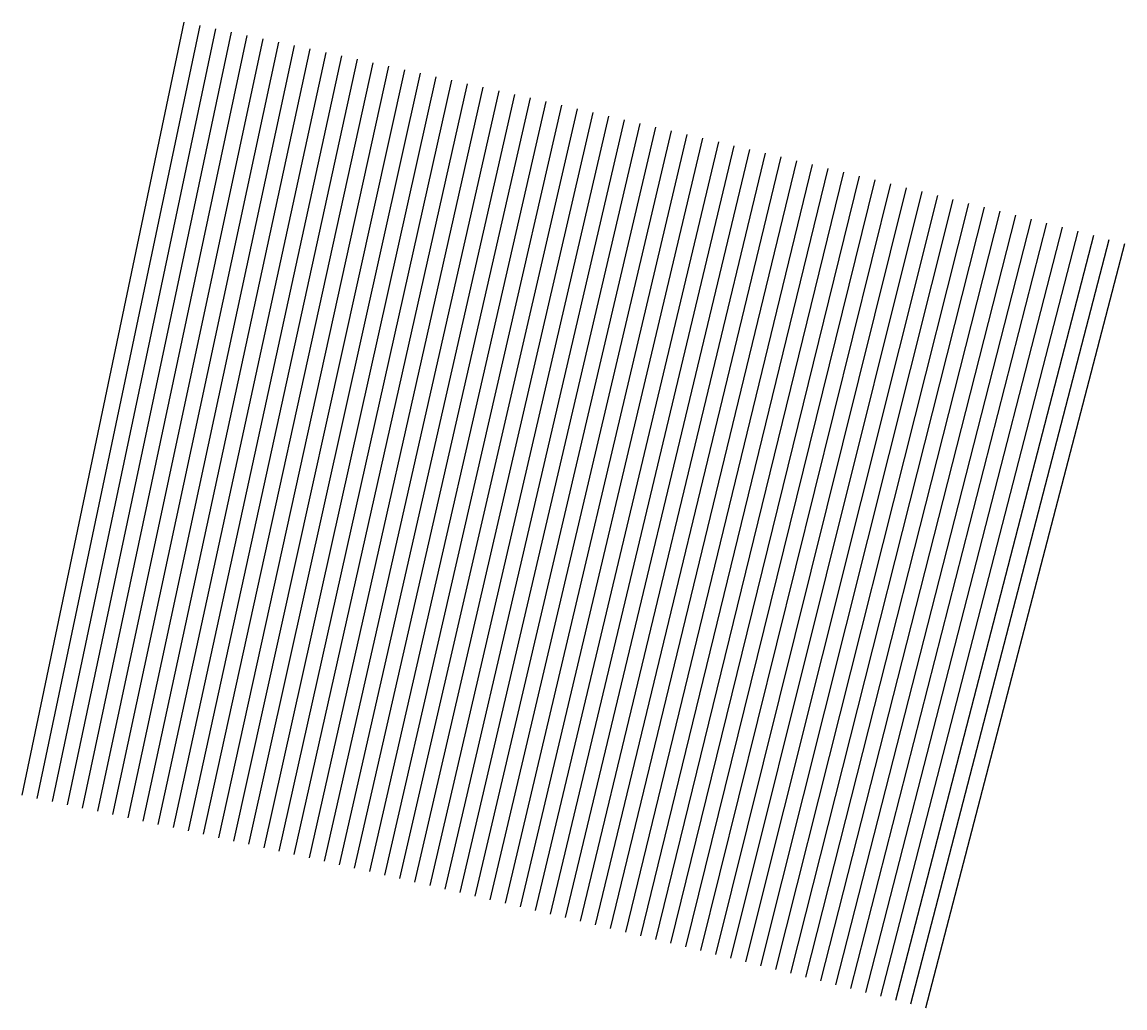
# Model space of a CAD drawing. Header units: metres. Extents: x 571269 to 571408, y 785549 to 785674.
import ezdxf

# ---------------------------------------------------------------- set-up
doc = ezdxf.new("R2010")
doc.units = ezdxf.units.M
for name, color, linetype in [('101.474', 50, 'Continuous'), ('103.474', 50, 'Continuous'), ('105.474', 50, 'Continuous'), ('107.474', 50, 'Continuous'), ('109.474', 50, 'Continuous'), ('111.474', 50, 'Continuous'), ('113.474', 50, 'Continuous'), ('115.474', 50, 'Continuous'), ('117.474', 50, 'Continuous'), ('119.474', 50, 'Continuous'), ('121.474', 50, 'Continuous'), ('123.474', 50, 'Continuous'), ('125.474', 50, 'Continuous'), ('127.474', 50, 'Continuous'), ('129.474', 50, 'Continuous'), ('131.474', 50, 'Continuous'), ('133.474', 50, 'Continuous'), ('135.474', 50, 'Continuous'), ('137.474', 50, 'Continuous'), ('139.474', 50, 'Continuous'), ('141.474', 50, 'Continuous'), ('143.474', 50, 'Continuous'), ('145.474', 50, 'Continuous'), ('147.474', 50, 'Continuous'), ('149.474', 50, 'Continuous'), ('151.474', 50, 'Continuous'), ('153.474', 50, 'Continuous'), ('155.474', 50, 'Continuous'), ('157.474', 50, 'Continuous'), ('159.474', 50, 'Continuous'), ('161.474', 50, 'Continuous'), ('163.474', 50, 'Continuous'), ('165.474', 50, 'Continuous'), ('167.474', 50, 'Continuous'), ('169.474', 50, 'Continuous'), ('171.474', 50, 'Continuous'), ('173.474', 50, 'Continuous'), ('175.474', 50, 'Continuous'), ('177.474', 50, 'Continuous'), ('179.474', 50, 'Continuous'), ('181.474', 50, 'Continuous'), ('183.474', 50, 'Continuous'), ('185.474', 50, 'Continuous'), ('187.474', 50, 'Continuous'), ('189.474', 50, 'Continuous'), ('191.474', 50, 'Continuous'), ('193.474', 50, 'Continuous'), ('195.474', 50, 'Continuous'), ('197.474', 50, 'Continuous'), ('199.474', 50, 'Continuous'), ('201.474', 50, 'Continuous'), ('203.474', 50, 'Continuous'), ('205.474', 50, 'Continuous'), ('207.474', 50, 'Continuous'), ('209.474', 50, 'Continuous'), ('211.474', 50, 'Continuous'), ('213.474', 50, 'Continuous'), ('215.474', 50, 'Continuous'), ('217.474', 50, 'Continuous'), ('97.474', 50, 'Continuous'), ('99.474', 50, 'Continuous')]:
    doc.layers.add(name, color=color, linetype=linetype)

msp = doc.modelspace()

# ---------------------------------------------------------------- linework, layer by layer
at = {"layer": '101.474'}
msp.add_line((571272.35, 785574.88), (571293.05, 785672.71), dxfattribs=at)
at = {"layer": '103.474'}
msp.add_line((571274.26, 785574.47), (571295.05, 785672.29), dxfattribs=at)
at = {"layer": '105.474'}
msp.add_line((571276.18, 785574.07), (571297.04, 785671.87), dxfattribs=at)
at = {"layer": '107.474'}
msp.add_line((571278.1, 785573.66), (571299.04, 785671.44), dxfattribs=at)
at = {"layer": '109.474'}
msp.add_line((571280.01, 785573.25), (571301.03, 785671.01), dxfattribs=at)
at = {"layer": '111.474'}
msp.add_line((571281.93, 785572.83), (571303.02, 785670.58), dxfattribs=at)
at = {"layer": '113.474'}
msp.add_line((571283.84, 785572.42), (571305.02, 785670.15), dxfattribs=at)
at = {"layer": '115.474'}
msp.add_line((571285.76, 785572), (571307.01, 785669.72), dxfattribs=at)
at = {"layer": '117.474'}
msp.add_line((571287.67, 785571.59), (571309.01, 785669.28), dxfattribs=at)
at = {"layer": '119.474'}
msp.add_line((571289.59, 785571.17), (571311, 785668.85), dxfattribs=at)
at = {"layer": '121.474'}
msp.add_line((571291.5, 785570.75), (571312.99, 785668.41), dxfattribs=at)
at = {"layer": '123.474'}
msp.add_line((571293.42, 785570.32), (571314.98, 785667.97), dxfattribs=at)
at = {"layer": '125.474'}
msp.add_line((571295.33, 785569.9), (571316.98, 785667.53), dxfattribs=at)
at = {"layer": '127.474'}
msp.add_line((571297.24, 785569.48), (571318.97, 785667.09), dxfattribs=at)
at = {"layer": '129.474'}
msp.add_line((571299.16, 785569.05), (571320.96, 785666.64), dxfattribs=at)
at = {"layer": '131.474'}
msp.add_line((571301.07, 785568.62), (571322.95, 785666.2), dxfattribs=at)
at = {"layer": '133.474'}
msp.add_line((571302.98, 785568.19), (571324.94, 785665.75), dxfattribs=at)
at = {"layer": '135.474'}
msp.add_line((571304.9, 785567.76), (571326.93, 785665.3), dxfattribs=at)
at = {"layer": '137.474'}
msp.add_line((571306.81, 785567.33), (571328.92, 785664.85), dxfattribs=at)
at = {"layer": '139.474'}
msp.add_line((571308.72, 785566.89), (571330.91, 785664.4), dxfattribs=at)
at = {"layer": '141.474'}
msp.add_line((571310.63, 785566.46), (571332.9, 785663.95), dxfattribs=at)
at = {"layer": '143.474'}
msp.add_line((571312.54, 785566.02), (571334.89, 785663.49), dxfattribs=at)
at = {"layer": '145.474'}
msp.add_line((571314.45, 785565.58), (571336.87, 785663.04), dxfattribs=at)
at = {"layer": '147.474'}
msp.add_line((571316.36, 785565.14), (571338.86, 785662.58), dxfattribs=at)
at = {"layer": '149.474'}
msp.add_line((571318.27, 785564.7), (571340.85, 785662.12), dxfattribs=at)
at = {"layer": '151.474'}
msp.add_line((571320.18, 785564.26), (571342.84, 785661.66), dxfattribs=at)
at = {"layer": '153.474'}
msp.add_line((571322.09, 785563.81), (571344.82, 785661.19), dxfattribs=at)
at = {"layer": '155.474'}
msp.add_line((571323.99, 785563.37), (571346.81, 785660.73), dxfattribs=at)
at = {"layer": '157.474'}
msp.add_line((571325.9, 785562.92), (571348.8, 785660.26), dxfattribs=at)
at = {"layer": '159.474'}
msp.add_line((571327.81, 785562.47), (571350.78, 785659.79), dxfattribs=at)
at = {"layer": '161.474'}
msp.add_line((571329.72, 785562.02), (571352.77, 785659.32), dxfattribs=at)
at = {"layer": '163.474'}
msp.add_line((571331.63, 785561.56), (571354.75, 785658.85), dxfattribs=at)
at = {"layer": '165.474'}
msp.add_line((571333.53, 785561.11), (571356.74, 785658.38), dxfattribs=at)
at = {"layer": '167.474'}
msp.add_line((571335.44, 785560.65), (571358.72, 785657.91), dxfattribs=at)
at = {"layer": '169.474'}
msp.add_line((571337.35, 785560.2), (571360.7, 785657.43), dxfattribs=at)
at = {"layer": '171.474'}
msp.add_line((571339.25, 785559.74), (571362.69, 785656.95), dxfattribs=at)
at = {"layer": '173.474'}
msp.add_line((571341.16, 785559.28), (571364.67, 785656.48), dxfattribs=at)
at = {"layer": '175.474'}
msp.add_line((571343.06, 785558.82), (571366.65, 785656), dxfattribs=at)
at = {"layer": '177.474'}
msp.add_line((571344.97, 785558.35), (571368.63, 785655.51), dxfattribs=at)
at = {"layer": '179.474'}
msp.add_line((571346.87, 785557.89), (571370.62, 785655.03), dxfattribs=at)
at = {"layer": '181.474'}
msp.add_line((571348.77, 785557.42), (571372.6, 785654.54), dxfattribs=at)
at = {"layer": '183.474'}
msp.add_line((571350.68, 785556.96), (571374.58, 785654.06), dxfattribs=at)
at = {"layer": '185.474'}
msp.add_line((571352.58, 785556.49), (571376.56, 785653.57), dxfattribs=at)
at = {"layer": '187.474'}
msp.add_line((571354.48, 785556.02), (571378.54, 785653.08), dxfattribs=at)
at = {"layer": '189.474'}
msp.add_line((571356.38, 785555.54), (571380.52, 785652.59), dxfattribs=at)
at = {"layer": '191.474'}
msp.add_line((571358.29, 785555.07), (571382.5, 785652.09), dxfattribs=at)
at = {"layer": '193.474'}
msp.add_line((571360.19, 785554.59), (571384.48, 785651.6), dxfattribs=at)
at = {"layer": '195.474'}
msp.add_line((571362.09, 785554.12), (571386.46, 785651.1), dxfattribs=at)
at = {"layer": '197.474'}
msp.add_line((571363.99, 785553.64), (571388.44, 785650.61), dxfattribs=at)
at = {"layer": '199.474'}
msp.add_line((571365.89, 785553.16), (571390.41, 785650.11), dxfattribs=at)
at = {"layer": '201.474'}
msp.add_line((571367.79, 785552.68), (571392.39, 785649.6), dxfattribs=at)
at = {"layer": '203.474'}
msp.add_line((571369.69, 785552.2), (571394.37, 785649.1), dxfattribs=at)
at = {"layer": '205.474'}
msp.add_line((571371.59, 785551.71), (571396.35, 785648.6), dxfattribs=at)
at = {"layer": '207.474'}
msp.add_line((571373.49, 785551.22), (571398.32, 785648.09), dxfattribs=at)
at = {"layer": '209.474'}
msp.add_line((571375.39, 785550.74), (571400.3, 785647.58), dxfattribs=at)
at = {"layer": '211.474'}
msp.add_line((571377.28, 785550.25), (571402.27, 785647.08), dxfattribs=at)
at = {"layer": '213.474'}
msp.add_line((571379.18, 785549.76), (571404.25, 785646.57), dxfattribs=at)
at = {"layer": '215.474'}
msp.add_line((571381.08, 785549.27), (571406.22, 785646.05), dxfattribs=at)
at = {"layer": '217.474'}
msp.add_line((571382.98, 785548.77), (571408.2, 785645.54), dxfattribs=at)
at = {"layer": '97.474'}
msp.add_line((571268.51, 785575.69), (571289.06, 785673.55), dxfattribs=at)
at = {"layer": '99.474'}
msp.add_line((571270.43, 785575.29), (571291.06, 785673.14), dxfattribs=at)

doc.saveas('drawing.dxf')
